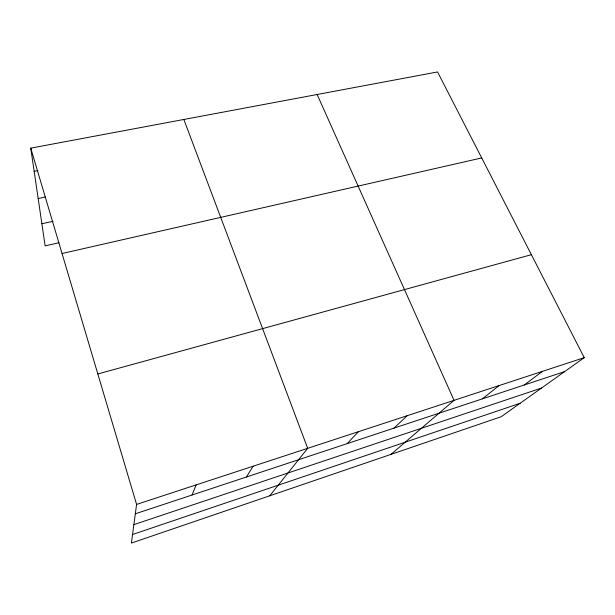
<?xml version="1.0" encoding="UTF-8"?>
<svg xmlns="http://www.w3.org/2000/svg" width="615" height="615" viewBox="0 0 615 615"><rect width="100%" height="100%" fill="white"/><g stroke="black" fill="none" stroke-linecap="round" stroke-linejoin="round"><path stroke-width="0.92" d="M30.75 148.146L136.584 504.423L131.402 543.053L501.225 416.716L584.25 357.653L437.557 71.947L30.75 148.146L45.133 245.854L58.994 242.756M192.041 495.014L196.154 484.889M246.407 477.009L253.134 466.208M269.731 495.798L307.677 448.327L183.839 119.471M347.191 443.623L358.445 431.684M393.984 428.132L407.191 415.702M390.994 454.37L454.047 400.342L317.132 94.502M482.421 398.835L499.103 385.567M524.257 384.982L542.476 371.345M132.548 534.504L520.09 403.294M133.878 524.626L541.538 388.034M135.323 513.794L564.624 371.614M136.584 504.423L584.25 357.653M97.831 373.966L531.383 254.687M62.046 253.511L481.706 157.94M41.882 223.722L53.044 221.323M38.168 198.514L45.556 196.992M34.163 171.316L37.915 170.586"/></g></svg>
